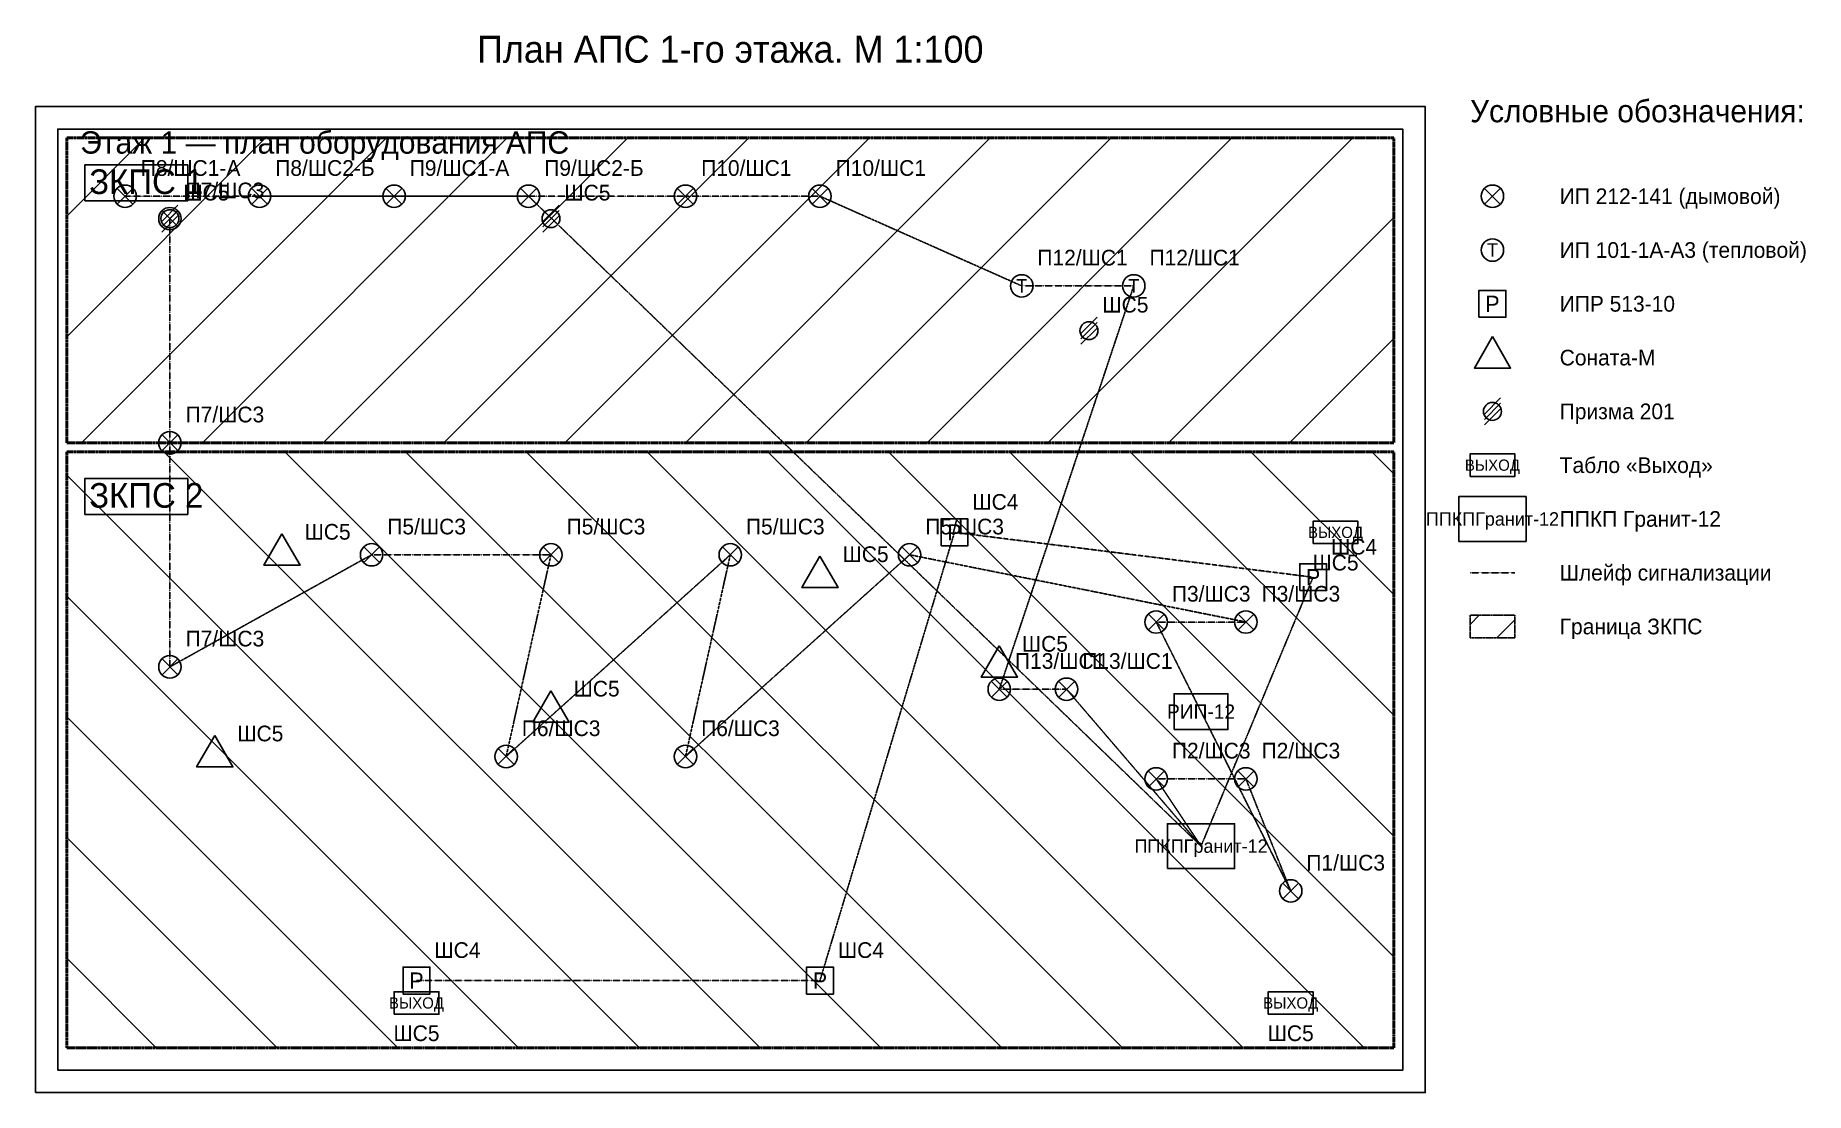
# Model space of a CAD drawing. Header units: millimetres. Extents: x -500 to 38985, y -500 to 23089.
import ezdxf
from ezdxf.enums import TextEntityAlignment as Align

# ---------------------------------------------------------------- set-up
doc = ezdxf.new("R2010")
doc.units = ezdxf.units.MM
doc.linetypes.add('DASHDOT', pattern=[3.556, 2.54, -0.508, 0, -0.508])
doc.linetypes.add('DASHED', pattern=[1.524, 1.27, -0.254])
for name, color, linetype in [('АПС_Выход', 3, 'CONTINUOUS'), ('АПС_ЗКПС', 8, 'CONTINUOUS'), ('АПС_ИП', 1, 'CONTINUOUS'), ('АПС_ИПР', 5, 'CONTINUOUS'), ('АПС_Оповещение', 2, 'CONTINUOUS'), ('АПС_План', 7, 'CONTINUOUS'), ('АПС_Подписи', 7, 'CONTINUOUS'), ('АПС_ППКП', 4, 'CONTINUOUS'), ('АПС_Призма', 6, 'CONTINUOUS'), ('АПС_Шлейфы', 8, 'DASHDOT')]:
    doc.layers.add(name, color=color, linetype=linetype)

msp = doc.modelspace()

# ---------------------------------------------------------------- hatches: boundary and pattern name
at = {"layer": 'АПС_ЗКПС'}
h = msp.add_hatch(dxfattribs=at)
h.set_pattern_fill('ANSI31', color=30, scale=600)
h.paths.add_polyline_path([(200, 14000), (29800, 14000), (29800, 20800), (200, 20800), (200, 14000)])
h = msp.add_hatch(dxfattribs=at)
h.set_pattern_fill('ANSI31', color=5, scale=600, angle=90)
h.paths.add_polyline_path([(200, 500), (29800, 500), (29800, 13800), (200, 13800), (200, 500)])
h = msp.add_hatch(dxfattribs=at)
h.set_pattern_fill('ANSI31', color=30, scale=200)
h.paths.add_polyline_path([(31500, 9650), (32500, 9650), (32500, 10150), (31500, 10150)])

# ---------------------------------------------------------------- linework, layer by layer
at = {"layer": 'АПС_Выход'}
for points in [[(31500, 13250), (32500, 13250), (32500, 13750), (31500, 13750), (31500, 13250)], [(28000, 11750), (29000, 11750), (29000, 12250), (28000, 12250), (28000, 11750)], [(7500, 1250), (8500, 1250), (8500, 1750), (7500, 1750), (7500, 1250)], [(27000, 1250), (28000, 1250), (28000, 1750), (27000, 1750), (27000, 1250)]]:
    msp.add_lwpolyline(points, dxfattribs=at)
at = {"layer": 'АПС_ЗКПС', "color": 30, "linetype": 'DASHED', "lineweight": 50}
msp.add_lwpolyline([(200, 14000), (29800, 14000), (29800, 20800), (200, 20800), (200, 14000)], dxfattribs=at)
at = {"layer": 'АПС_ЗКПС', "color": 7}
for points in [[(600, 19400), (2900, 19400), (2900, 20200), (600, 20200), (600, 19400)], [(600, 12400), (2900, 12400), (2900, 13200), (600, 13200), (600, 12400)]]:
    msp.add_lwpolyline(points, close=True, dxfattribs=at)
at = {"layer": 'АПС_ЗКПС', "color": 5, "linetype": 'DASHED', "lineweight": 50}
msp.add_lwpolyline([(200, 500), (29800, 500), (29800, 13800), (200, 13800), (200, 500)], dxfattribs=at)
at = {"layer": 'АПС_ЗКПС', "color": 30, "linetype": 'DASHED'}
msp.add_lwpolyline([(31500, 9650), (32500, 9650), (32500, 10150), (31500, 10150), (31500, 9650)], dxfattribs=at)
at = {"layer": 'АПС_ИП'}
for p, q in [((1325, 19325), (1675, 19675)), ((1325, 19675), (1675, 19325)), ((4325, 19325), (4675, 19675)), ((4325, 19675), (4675, 19325)), ((7325, 19325), (7675, 19675)), ((7325, 19675), (7675, 19325)), ((10325, 19325), (10675, 19675)), ((10325, 19675), (10675, 19325)), ((13825, 19325), (14175, 19675)), ((13825, 19675), (14175, 19325)), ((16825, 19325), (17175, 19675)), ((16825, 19675), (17175, 19325)), ((31825, 19325), (32175, 19675)), ((31825, 19675), (32175, 19325)), ((2325, 18825), (2675, 19175)), ((2325, 19175), (2675, 18825)), ((2325, 13825), (2675, 14175)), ((2325, 14175), (2675, 13825)), ((6825, 11325), (7175, 11675)), ((6825, 11675), (7175, 11325)), ((10825, 11325), (11175, 11675)), ((10825, 11675), (11175, 11325)), ((14825, 11325), (15175, 11675)), ((14825, 11675), (15175, 11325)), ((18825, 11325), (19175, 11675)), ((18825, 11675), (19175, 11325)), ((24325, 9825), (24675, 10175)), ((24325, 10175), (24675, 9825)), ((26325, 9825), (26675, 10175)), ((26325, 10175), (26675, 9825)), ((2325, 8825), (2675, 9175)), ((2325, 9175), (2675, 8825)), ((20825, 8325), (21175, 8675)), ((20825, 8675), (21175, 8325)), ((22325, 8325), (22675, 8675)), ((22325, 8675), (22675, 8325)), ((9825, 6825), (10175, 7175)), ((9825, 7175), (10175, 6825)), ((13825, 6825), (14175, 7175)), ((13825, 7175), (14175, 6825)), ((24325, 6325), (24675, 6675)), ((24325, 6675), (24675, 6325)), ((26325, 6325), (26675, 6675)), ((26325, 6675), (26675, 6325)), ((27325, 3825), (27675, 4175)), ((27325, 4175), (27675, 3825))]:
    msp.add_line(p, q, dxfattribs=at)
for centre in [(1500, 19500), (4500, 19500), (7500, 19500), (10500, 19500), (14000, 19500), (17000, 19500), (32000, 19500), (2500, 19000), (32000, 18300), (21500, 17500), (24000, 17500), (2500, 14000), (7000, 11500), (11000, 11500), (15000, 11500), (19000, 11500), (24500, 10000), (26500, 10000), (2500, 9000), (21000, 8500), (22500, 8500), (10000, 7000), (14000, 7000), (24500, 6500), (26500, 6500), (27500, 4000)]:
    msp.add_circle(centre, 250, dxfattribs=at)
at = {"layer": 'АПС_ИПР'}
for points in [[(31700, 16800), (32300, 16800), (32300, 17400), (31700, 17400), (31700, 16800)], [(19700, 11700), (20300, 11700), (20300, 12300), (19700, 12300), (19700, 11700)], [(27700, 10700), (28300, 10700), (28300, 11300), (27700, 11300), (27700, 10700)], [(7700, 1700), (8300, 1700), (8300, 2300), (7700, 2300), (7700, 1700)], [(16700, 1700), (17300, 1700), (17300, 2300), (16700, 2300), (16700, 1700)]]:
    msp.add_lwpolyline(points, dxfattribs=at)
at = {"layer": 'АПС_Оповещение'}
for points in [[(32000, 16367), (31596, 15667), (32404, 15667), (32000, 16367)], [(5000, 11967), (4596, 11267), (5404, 11267), (5000, 11967)], [(17000, 11467), (16596, 10767), (17404, 10767), (17000, 11467)], [(21000, 9467), (20596, 8767), (21404, 8767), (21000, 9467)], [(11000, 8467), (10596, 7767), (11404, 7767), (11000, 8467)], [(3500, 7467), (3096, 6767), (3904, 6767), (3500, 7467)]]:
    msp.add_lwpolyline(points, dxfattribs=at)
at = {"layer": 'АПС_План'}
for points in [[(-500, -500), (30500, -500), (30500, 21500), (-500, 21500), (-500, -500)], [(0, 0), (30000, 0), (30000, 21000), (0, 21000), (0, 0)]]:
    msp.add_lwpolyline(points, dxfattribs=at)
at = {"layer": 'АПС_ППКП'}
for points in [[(31250, 11800), (32750, 11800), (32750, 12800), (31250, 12800), (31250, 11800)], [(24900, 7600), (26100, 7600), (26100, 8400), (24900, 8400), (24900, 7600)], [(24750, 4500), (26250, 4500), (26250, 5500), (24750, 5500), (24750, 4500)]]:
    msp.add_lwpolyline(points, dxfattribs=at)
at = {"layer": 'АПС_Призма'}
for p, q in [((2320, 18940), (2680, 19300)), ((2320, 18820), (2680, 19180)), ((2320, 18700), (2680, 19060)), ((10820, 18940), (11180, 19300)), ((10820, 18820), (11180, 19180)), ((10820, 18700), (11180, 19060)), ((22820, 16440), (23180, 16800)), ((22820, 16320), (23180, 16680)), ((22820, 16200), (23180, 16560)), ((31820, 14640), (32180, 15000)), ((31820, 14520), (32180, 14880)), ((31820, 14400), (32180, 14760))]:
    msp.add_line(p, q, dxfattribs=at)
for centre in [(2500, 19000), (11000, 19000), (23000, 16500), (32000, 14700)]:
    msp.add_circle(centre, 200, dxfattribs=at)
at = {"layer": 'АПС_Шлейфы', "color": 1, "linetype": 'DASHDOT'}
msp.add_lwpolyline([(25500, 5000), (22500, 8500), (21000, 8500), (24000, 17500), (21500, 17500), (17000, 19500), (14000, 19500), (7500, 19500), (1500, 19500)], dxfattribs=at)
at = {"layer": 'АПС_Шлейфы', "color": 30, "linetype": 'DASHDOT'}
msp.add_lwpolyline([(25500, 5000), (10500, 19500), (4500, 19500)], dxfattribs=at)
at = {"layer": 'АПС_Шлейфы', "color": 2, "linetype": 'DASHDOT'}
msp.add_lwpolyline([(25500, 5000), (24500, 6500), (26500, 6500), (27500, 4000), (24500, 10000), (26500, 10000), (19000, 11500), (14000, 7000), (15000, 11500), (10000, 7000), (11000, 11500), (7000, 11500), (2500, 9000), (2500, 14000), (2500, 19000)], dxfattribs=at)
at = {"layer": 'АПС_Шлейфы', "color": 5, "linetype": 'DASHDOT'}
msp.add_lwpolyline([(25500, 5000), (28000, 11000), (20000, 12000), (17000, 2000), (8000, 2000)], dxfattribs=at)
at = {"layer": 'АПС_Шлейфы', "linetype": 'DASHDOT'}
msp.add_lwpolyline([(31500, 11100), (32500, 11100)], dxfattribs=at)

# ---------------------------------------------------------------- texts
at = {"layer": 'АПС_Выход'}
for p in [(32000, 13500), (28500, 12000), (8000, 1500), (27500, 1500)]:
    msp.add_text('ВЫХОД', height=250, dxfattribs=at).set_placement(p, align=Align.MIDDLE_CENTER)
at = {"layer": 'АПС_ИП'}
for p in [(32000, 18300), (21500, 17500), (24000, 17500)]:
    msp.add_text('T', height=300, dxfattribs=at).set_placement(p, align=Align.MIDDLE_CENTER)
at = {"layer": 'АПС_ИПР'}
for p in [(32000, 17100), (20000, 12000), (28000, 11000), (8000, 2000), (17000, 2000)]:
    msp.add_text('Р', height=360, dxfattribs=at).set_placement(p, align=Align.MIDDLE_CENTER)
at = {"layer": 'АПС_Подписи'}
msp.add_text('План АПС 1-го этажа. М 1:100', height=600, dxfattribs=at).set_placement((15000, 22300), align=Align.BOTTOM_CENTER)
for s, height, p in [('Условные обозначения:', 500, (31500, 21000)), ('Этаж 1 — план оборудования АПС', 500, (500, 20300)), ('П8/ШС1-А', 350, (1850, 19850)), ('П8/ШС2-Б', 350, (4850, 19850)), ('П9/ШС1-А', 350, (7850, 19850)), ('П9/ШС2-Б', 350, (10850, 19850)), ('П10/ШС1', 350, (14350, 19850)), ('П10/ШС1', 350, (17350, 19850)), ('ШС5', 350, (2800, 19300)), ('П7/ШС3', 350, (2850, 19350)), ('ШС5', 350, (11300, 19300)), ('П12/ШС1', 350, (21850, 17850)), ('П12/ШС1', 350, (24350, 17850)), ('ШС5', 350, (23300, 16800)), ('П7/ШС3', 350, (2850, 14350)), ('ШС4', 350, (20400, 12400)), ('П5/ШС3', 350, (7350, 11850)), ('П5/ШС3', 350, (11350, 11850)), ('П5/ШС3', 350, (15350, 11850)), ('П5/ШС3', 350, (19350, 11850)), ('ШС5', 350, (5504, 11733)), ('ШС4', 350, (28400, 11400)), ('ШС5', 350, (17504, 11233)), ('П3/ШС3', 350, (24850, 10350)), ('П3/ШС3', 350, (26850, 10350)), ('П7/ШС3', 350, (2850, 9350)), ('ШС5', 350, (21504, 9233)), ('П13/ШС1', 350, (21350, 8850)), ('П13/ШС1', 350, (22850, 8850)), ('ШС5', 350, (11504, 8233)), ('ШС5', 350, (4004, 7233)), ('П6/ШС3', 350, (10350, 7350)), ('П6/ШС3', 350, (14350, 7350)), ('П2/ШС3', 350, (24850, 6850)), ('П2/ШС3', 350, (26850, 6850)), ('П1/ШС3', 350, (27850, 4350)), ('ШС4', 350, (8400, 2400)), ('ШС4', 350, (17400, 2400))]:
    msp.add_text(s, height=height, dxfattribs=at).set_placement(p, align=Align.BOTTOM_LEFT)
at = {"layer": 'АПС_Подписи', "color": 30}
msp.add_text('ЗКПС 1', height=550, dxfattribs=at).set_placement((700, 20100), align=Align.TOP_LEFT)
at = {"layer": 'АПС_Подписи'}
for s, p in [('ИП 212-141 (дымовой)', (33500, 19500)), ('ИП 101-1А-А3 (тепловой)', (33500, 18300)), ('ИПР 513-10', (33500, 17100)), ('Соната-М', (33500, 15900)), ('Призма 201', (33500, 14700)), ('Табло «Выход»', (33500, 13500)), ('ППКП Гранит-12', (33500, 12300)), ('Шлейф сигнализации', (33500, 11100)), ('Граница ЗКПС', (33500, 9900))]:
    msp.add_text(s, height=350, dxfattribs=at).set_placement(p, align=Align.MIDDLE_LEFT)
at = {"layer": 'АПС_Подписи', "color": 5}
msp.add_text('ЗКПС 2', height=550, dxfattribs=at).set_placement((700, 13100), align=Align.TOP_LEFT)
at = {"layer": 'АПС_Подписи'}
for p in [(28500, 11500), (8000, 1000), (27500, 1000)]:
    msp.add_text('ШС5', height=350, dxfattribs=at).set_placement(p, align=Align.TOP_CENTER)
at = {"layer": 'АПС_ППКП'}
for s, height, p in [('ППКПГранит-12', 300, (32000, 12300)), ('РИП-12', 320, (25500, 8000)), ('ППКПГранит-12', 300, (25500, 5000))]:
    msp.add_text(s, height=height, dxfattribs=at).set_placement(p, align=Align.MIDDLE_CENTER)

doc.saveas('drawing.dxf')
